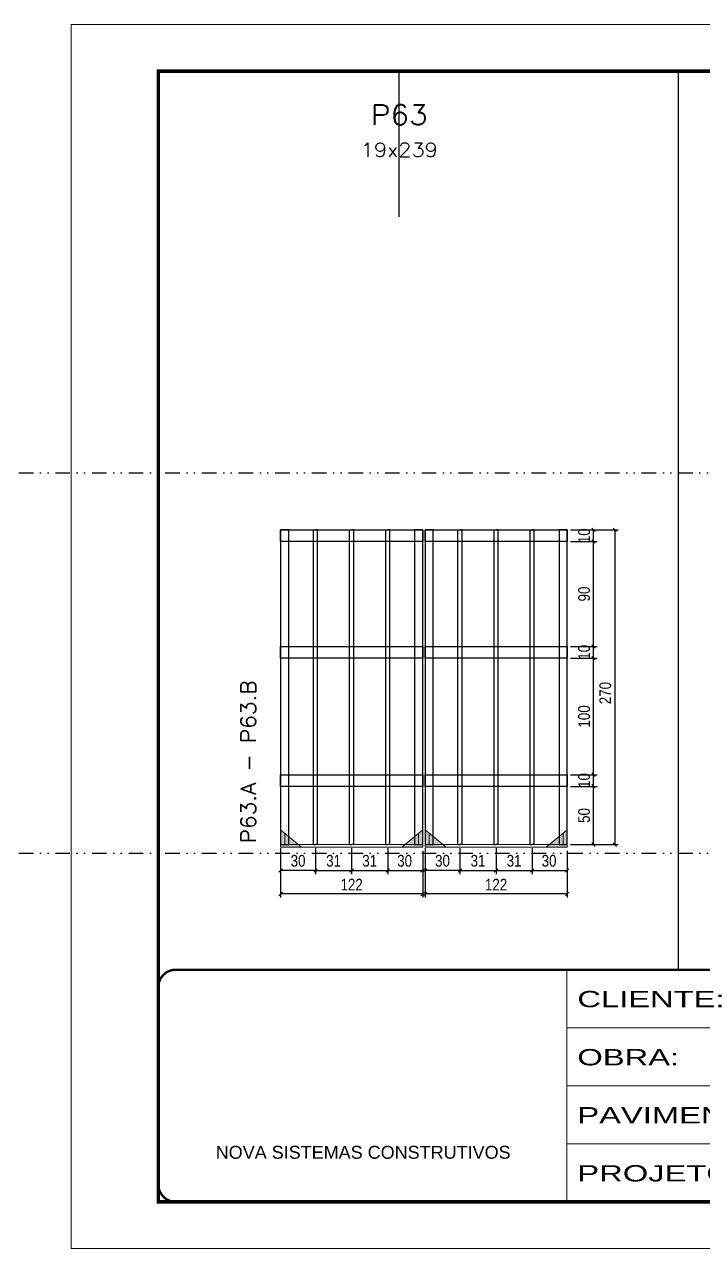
# Model space of a CAD drawing. Header units: millimetres. Extents: x 13777 to 27878, y -21631 to 6985.
# Drawn here: x 19128 to 19711, y -8997 to -7947 of the extents above; entities that cross this region are included whole.
import ezdxf
from ezdxf.enums import TextEntityAlignment as Align

# ---------------------------------------------------------------- set-up
doc = ezdxf.new("R2010")
doc.units = ezdxf.units.MM
for name, pattern in [('CONTINUO', [0]), ('DASHED', [0.75, 0.5, -0.25]), ('DIVIDE2', [0.625, 0.25, -0.125, 0, -0.125, 0, -0.125]), ('HIDDEN', [0.375, 0.25, -0.125])]:
    doc.linetypes.add(name, pattern=pattern)
for name, color, linetype in [('COTA', 241, 'Continuous'), ('Nível', 160, 'Continuous'), ('SARR_2.2x10', 60, 'Continuous'), ('SARR_3.5x7', 81, 'Continuous'), ('SARR_7x7', 40, 'Continuous'), ('Texto de Titulo', 7, 'Continuous'), ('Texto Nível', 251, 'Continuous'), ('Texto Qtd Sarr', 242, 'Continuous')]:
    doc.layers.add(name, color=color, linetype=linetype)
for name, color, linetype, lineweight in [('Folhas', 255, 'Continuous', 9), ('Madeira', 126, 'Continuous', 18), ('Sarr 2.2x7', 40, 'Continuous', 9), ('SARRAFO DE PRESSAO', 251, 'DASHED', 9), ('Texto Seção', 7, 'Continuous', 15)]:
    doc.layers.add(name, color=color, linetype=linetype, lineweight=lineweight)
doc.styles.add('ARIAL', font='arial.ttf')
doc.styles.add('COTA TECNICA', font='techl___.ttf', dxfattribs={"height": 10})
doc.styles.add('REGUA-120', font='ROMANS.shx', dxfattribs={"height": 15})
doc.styles.add('ROMANS', font='romans.shx')
doc.styles.add('Tecnologia', font='')
doc.styles.get('Tecnologia').set_extended_font_data('Forgotten Futurist')
doc.dimstyles.new('PAINEL', dxfattribs={"dimtxt": 10, "dimasz": 3, "dimexe": 3, "dimexo": 3, "dimgap": 3, "dimtad": 1, "dimdec": 1, "dimzin": 12, "dimdsep": 46, "dimtxsty": 'COTA TECNICA', "dimblk1": 'OBLIQUE', "dimblk2": 'OBLIQUE', "dimsah": 1, "dimcen": 0.9, "dimclrd": 4, "dimclre": 4, "dimclrt": 240, "dimadec": 1, "dimazin": 3, "dimtfac": 1, "dimtdec": 1, "dimtmove": 0, "dimatfit": 3, "dimfxl": 1, "dimtolj": 1, "dimtzin": 12, "dimarcsym": 0})

# ---------------------------------------------------------------- blocks, each defined once
blk = doc.blocks.new('9999999999')
at = {"color": 30, "linetype": 'CONTINUO'}
for p, q in [((98564.6, 34230.2), (98564.6, 34429.4)), ((98564.6, 34379.6), (99584, 34379.6)), ((98564.6, 34329.8), (99488, 34329.8)), ((99584, 34329.8), (99488, 34329.8)), ((99488, 34329.8), (99488, 34230.2)), ((98564.6, 34280), (99488, 34280))]:
    blk.add_line(p, q, dxfattribs=at)
at = {"color": 30, "linetype": 'CONTINUO', "const_width": 2}
blk.add_lwpolyline([(99584, 34230.2), (99584, 34414.4, 0.414214), (99569, 34429.4), (98229, 34429.4, 0.414214), (98214, 34414.4), (98214, 34245.2, 0.414214), (98229, 34230.2), (99584, 34230.2)], format="xyb", dxfattribs=at)
at = {"layer": 'Folhas'}
blk.add_lwpolyline([(98139, 34190.2), (99624, 34190.2), (99624, 35240.2), (98139, 35240.2)], close=True, dxfattribs=at)
at = {"layer": 'Folhas', "color": 30, "const_width": 3}
blk.add_lwpolyline([(98214, 34230.2), (99584, 34230.2), (99584, 35200.2), (98214, 35200.2)], close=True, dxfattribs=at)
at = {"color": 7, "linetype": 'Continuous', "ltscale": 5, "style": 'ARIAL'}
for s, height, p in [('SKR', 15.48, (98837.7, 34393.1)), ('LEAF LOEFGREN', 15.483, (98837.7, 34343.3)), ('4° SUBSOLO', 15.48, (98837.7, 34293.5)), ('NOVA SISTEMAS CONSTRUTIVOS', 11.059, (98263.2, 34267.2)), ('PILARES', 15.48, (98837.7, 34243.7))]:
    blk.add_text(s, height=height, dxfattribs=at).set_placement(p)
at = {"layer": 'Folhas', "color": 7, "style": 'Tecnologia', "width": 1.5}
for s, p in [('CLIENTE:', (98573.7, 34397.2)), ('OBRA:', (98573.7, 34347.3)), ('PAVIMENTO:', (98573.7, 34297.5)), ('PROJETO:', (98573.7, 34247.7))]:
    blk.add_text(s, height=14, dxfattribs=at).set_placement(p)
blk = doc.blocks.new('_Oblique')
at = {"color": 0, "linetype": 'ByBlock', "lineweight": -2}
blk.add_line((-0.5, -0.5), (0.5, 0.5), dxfattribs=at)
blk = doc.blocks.new('*D2385')
at = {"layer": 'COTA', "color": 4, "lineweight": -2, "transparency": 16777216}
for p, q in [((19472.4, -8668.5), (19472.4, -8695.6)), ((19594.4, -8668.5), (19594.4, -8695.6)), ((19594.4, -8692.6), (19472.4, -8692.6))]:
    blk.add_line(p, q, dxfattribs=at)
at = {"layer": 'Defpoints', "color": 0, "transparency": 16777216}
for p in [(19472.4, -8665.5), (19594.4, -8665.5), (19472.4, -8692.6)]:
    blk.add_point(p, dxfattribs=at)
at = {"layer": 'COTA', "color": 4, "lineweight": -2, "transparency": 16777216, "xscale": 3, "yscale": 3, "zscale": 3, "rotation": 180}
blk.add_blockref('_Oblique', (19472.4, -8692.6), dxfattribs=at)
at = {"layer": 'COTA', "color": 4, "lineweight": -2, "transparency": 16777216, "xscale": 3, "yscale": 3, "zscale": 3}
blk.add_blockref('_Oblique', (19594.4, -8692.6), dxfattribs=at)
at = {"layer": 'COTA', "color": 240, "transparency": 16777216, "insert": (19533.4, -8684.6), "char_height": 10, "attachment_point": 5, "style": 'COTA TECNICA'}
blk.add_mtext('\\A1;122', dxfattribs=at)
blk = doc.blocks.new('*D2386')
at = {"layer": 'COTA', "color": 4, "lineweight": -2, "transparency": 16777216}
for p, q in [((19472.4, -8653.3), (19472.4, -8675.5)), ((19502.4, -8653.3), (19502.4, -8675.5)), ((19502.4, -8672.5), (19472.4, -8672.5))]:
    blk.add_line(p, q, dxfattribs=at)
at = {"layer": 'Defpoints', "color": 0, "transparency": 16777216}
for p in [(19472.4, -8650.3), (19502.4, -8650.3), (19472.4, -8672.5)]:
    blk.add_point(p, dxfattribs=at)
at = {"layer": 'COTA', "color": 4, "lineweight": -2, "transparency": 16777216, "xscale": 3, "yscale": 3, "zscale": 3, "rotation": 180}
blk.add_blockref('_Oblique', (19472.4, -8672.5), dxfattribs=at)
at = {"layer": 'COTA', "color": 4, "lineweight": -2, "transparency": 16777216, "xscale": 3, "yscale": 3, "zscale": 3}
blk.add_blockref('_Oblique', (19502.4, -8672.5), dxfattribs=at)
at = {"layer": 'COTA', "color": 240, "transparency": 16777216, "insert": (19487.4, -8664.2), "char_height": 10, "attachment_point": 5, "style": 'COTA TECNICA'}
blk.add_mtext('\\A1;30', dxfattribs=at)
blk = doc.blocks.new('*D2387')
at = {"layer": 'COTA', "color": 4, "lineweight": -2, "transparency": 16777216}
for p, q in [((19564.4, -8653.3), (19564.4, -8675.5)), ((19594.4, -8655.5), (19594.4, -8675.5)), ((19564.4, -8672.5), (19594.4, -8672.5))]:
    blk.add_line(p, q, dxfattribs=at)
at = {"layer": 'Defpoints', "color": 0, "transparency": 16777216}
for p in [(19564.4, -8650.3), (19594.4, -8652.5), (19594.4, -8672.5)]:
    blk.add_point(p, dxfattribs=at)
at = {"layer": 'COTA', "color": 4, "lineweight": -2, "transparency": 16777216, "xscale": 3, "yscale": 3, "zscale": 3, "rotation": 180}
blk.add_blockref('_Oblique', (19564.4, -8672.5), dxfattribs=at)
at = {"layer": 'COTA', "color": 4, "lineweight": -2, "transparency": 16777216, "xscale": 3, "yscale": 3, "zscale": 3}
blk.add_blockref('_Oblique', (19594.4, -8672.5), dxfattribs=at)
at = {"layer": 'COTA', "color": 240, "transparency": 16777216, "insert": (19578.9, -8664.2), "char_height": 10, "attachment_point": 5, "style": 'COTA TECNICA'}
blk.add_mtext('\\A1;30', dxfattribs=at)
blk = doc.blocks.new('*D2388')
at = {"layer": 'COTA', "color": 4, "lineweight": -2, "transparency": 16777216}
for p, q in [((19502.4, -8653.3), (19502.4, -8675.5)), ((19533.4, -8653.3), (19533.4, -8675.5)), ((19502.4, -8672.5), (19533.4, -8672.5))]:
    blk.add_line(p, q, dxfattribs=at)
at = {"layer": 'Defpoints', "color": 0, "transparency": 16777216}
for p in [(19502.4, -8650.3), (19533.4, -8650.3), (19533.4, -8672.5)]:
    blk.add_point(p, dxfattribs=at)
at = {"layer": 'COTA', "color": 4, "lineweight": -2, "transparency": 16777216, "xscale": 3, "yscale": 3, "zscale": 3, "rotation": 180}
blk.add_blockref('_Oblique', (19502.4, -8672.5), dxfattribs=at)
at = {"layer": 'COTA', "color": 4, "lineweight": -2, "transparency": 16777216, "xscale": 3, "yscale": 3, "zscale": 3}
blk.add_blockref('_Oblique', (19533.4, -8672.5), dxfattribs=at)
at = {"layer": 'COTA', "color": 240, "transparency": 16777216, "insert": (19517.9, -8664.2), "char_height": 10, "attachment_point": 5, "style": 'COTA TECNICA'}
blk.add_mtext('\\A1;31', dxfattribs=at)
blk = doc.blocks.new('*D2389')
at = {"layer": 'COTA', "color": 4, "lineweight": -2, "transparency": 16777216}
for p, q in [((19597.4, -8600.3), (19620.1, -8600.3)), ((19617.1, -8650.3), (19617.1, -8600.3)), ((19597.4, -8650.3), (19620.1, -8650.3))]:
    blk.add_line(p, q, dxfattribs=at)
at = {"layer": 'Defpoints', "color": 0, "transparency": 16777216}
for p in [(19594.4, -8600.3), (19617.1, -8600.3), (19594.4, -8650.3)]:
    blk.add_point(p, dxfattribs=at)
at = {"layer": 'COTA', "color": 4, "lineweight": -2, "transparency": 16777216, "xscale": 3, "yscale": 3, "zscale": 3}
for p, rotation in [((19617.1, -8600.3), 90), ((19617.1, -8650.3), 270)]:
    blk.add_blockref('_Oblique', p, dxfattribs=dict(at, rotation=rotation))
at = {"layer": 'COTA', "color": 240, "transparency": 16777216, "insert": (19609, -8625.3), "char_height": 10, "attachment_point": 5, "rotation": 90, "style": 'COTA TECNICA'}
blk.add_mtext('\\A1;50', dxfattribs=at)
blk = doc.blocks.new('*D2390')
at = {"layer": 'COTA', "color": 4, "lineweight": -2, "transparency": 16777216}
for p, q in [((19533.4, -8653.3), (19533.4, -8675.5)), ((19564.4, -8653.3), (19564.4, -8675.5)), ((19533.4, -8672.5), (19564.4, -8672.5))]:
    blk.add_line(p, q, dxfattribs=at)
at = {"layer": 'Defpoints', "color": 0, "transparency": 16777216}
for p in [(19533.4, -8650.3), (19564.4, -8650.3), (19564.4, -8672.5)]:
    blk.add_point(p, dxfattribs=at)
at = {"layer": 'COTA', "color": 4, "lineweight": -2, "transparency": 16777216, "xscale": 3, "yscale": 3, "zscale": 3, "rotation": 180}
blk.add_blockref('_Oblique', (19533.4, -8672.5), dxfattribs=at)
at = {"layer": 'COTA', "color": 4, "lineweight": -2, "transparency": 16777216, "xscale": 3, "yscale": 3, "zscale": 3}
blk.add_blockref('_Oblique', (19564.4, -8672.5), dxfattribs=at)
at = {"layer": 'COTA', "color": 240, "transparency": 16777216, "insert": (19548.9, -8664.2), "char_height": 10, "attachment_point": 5, "style": 'COTA TECNICA'}
blk.add_mtext('\\A1;31', dxfattribs=at)
blk = doc.blocks.new('*D2391')
at = {"layer": 'COTA', "color": 4, "lineweight": -2, "transparency": 16777216}
for p, q in [((19597.4, -8590.3), (19620.1, -8590.3)), ((19617.1, -8600.3), (19617.1, -8590.3)), ((19597.4, -8600.3), (19620.1, -8600.3))]:
    blk.add_line(p, q, dxfattribs=at)
at = {"layer": 'Defpoints', "color": 0, "transparency": 16777216}
for p in [(19594.4, -8590.3), (19617.1, -8590.3), (19594.4, -8600.3)]:
    blk.add_point(p, dxfattribs=at)
at = {"layer": 'COTA', "color": 4, "lineweight": -2, "transparency": 16777216, "xscale": 3, "yscale": 3, "zscale": 3}
for p, rotation in [((19617.1, -8590.3), 90), ((19617.1, -8600.3), 270)]:
    blk.add_blockref('_Oblique', p, dxfattribs=dict(at, rotation=rotation))
at = {"layer": 'COTA', "color": 240, "transparency": 16777216, "insert": (19609, -8595.3), "char_height": 10, "attachment_point": 5, "rotation": 90, "style": 'COTA TECNICA'}
blk.add_mtext('\\A1;10', dxfattribs=at)
blk = doc.blocks.new('*D2392')
at = {"layer": 'COTA', "color": 4, "lineweight": -2, "transparency": 16777216}
for p, q in [((19597.4, -8490.3), (19620.1, -8490.3)), ((19617.1, -8590.3), (19617.1, -8490.3)), ((19597.4, -8590.3), (19620.1, -8590.3))]:
    blk.add_line(p, q, dxfattribs=at)
at = {"layer": 'Defpoints', "color": 0, "transparency": 16777216}
for p in [(19594.4, -8490.3), (19617.1, -8490.3), (19594.4, -8590.3)]:
    blk.add_point(p, dxfattribs=at)
at = {"layer": 'COTA', "color": 4, "lineweight": -2, "transparency": 16777216, "xscale": 3, "yscale": 3, "zscale": 3}
for p, rotation in [((19617.1, -8490.3), 90), ((19617.1, -8590.3), 270)]:
    blk.add_blockref('_Oblique', p, dxfattribs=dict(at, rotation=rotation))
at = {"layer": 'COTA', "color": 240, "transparency": 16777216, "insert": (19609, -8540.3), "char_height": 10, "attachment_point": 5, "rotation": 90, "style": 'COTA TECNICA'}
blk.add_mtext('\\A1;100', dxfattribs=at)
blk = doc.blocks.new('*D2393')
at = {"layer": 'COTA', "color": 4, "lineweight": -2, "transparency": 16777216}
for p, q in [((19597.4, -8480.3), (19620.1, -8480.3)), ((19617.1, -8490.3), (19617.1, -8480.3)), ((19597.4, -8490.3), (19620.1, -8490.3))]:
    blk.add_line(p, q, dxfattribs=at)
at = {"layer": 'Defpoints', "color": 0, "transparency": 16777216}
for p in [(19594.4, -8480.3), (19617.1, -8480.3), (19594.4, -8490.3)]:
    blk.add_point(p, dxfattribs=at)
at = {"layer": 'COTA', "color": 4, "lineweight": -2, "transparency": 16777216, "xscale": 3, "yscale": 3, "zscale": 3}
for p, rotation in [((19617.1, -8480.3), 90), ((19617.1, -8490.3), 270)]:
    blk.add_blockref('_Oblique', p, dxfattribs=dict(at, rotation=rotation))
at = {"layer": 'COTA', "color": 240, "transparency": 16777216, "insert": (19609, -8485.3), "char_height": 10, "attachment_point": 5, "rotation": 90, "style": 'COTA TECNICA'}
blk.add_mtext('\\A1;10', dxfattribs=at)
blk = doc.blocks.new('*D2394')
at = {"layer": 'COTA', "color": 4, "lineweight": -2, "transparency": 16777216}
for p, q in [((19597.4, -8390.3), (19620.1, -8390.3)), ((19617.1, -8480.3), (19617.1, -8390.3)), ((19597.4, -8480.3), (19620.1, -8480.3))]:
    blk.add_line(p, q, dxfattribs=at)
at = {"layer": 'Defpoints', "color": 0, "transparency": 16777216}
for p in [(19594.4, -8390.3), (19617.1, -8390.3), (19594.4, -8480.3)]:
    blk.add_point(p, dxfattribs=at)
at = {"layer": 'COTA', "color": 4, "lineweight": -2, "transparency": 16777216, "xscale": 3, "yscale": 3, "zscale": 3}
for p, rotation in [((19617.1, -8390.3), 90), ((19617.1, -8480.3), 270)]:
    blk.add_blockref('_Oblique', p, dxfattribs=dict(at, rotation=rotation))
at = {"layer": 'COTA', "color": 240, "transparency": 16777216, "insert": (19609, -8435.3), "char_height": 10, "attachment_point": 5, "rotation": 90, "style": 'COTA TECNICA'}
blk.add_mtext('\\A1;90', dxfattribs=at)
blk = doc.blocks.new('*D2395')
at = {"layer": 'COTA', "color": 4, "lineweight": -2, "transparency": 16777216}
for p, q in [((19597.4, -8380.3), (19620.1, -8380.3)), ((19617.1, -8390.3), (19617.1, -8380.3)), ((19597.4, -8390.3), (19620.1, -8390.3))]:
    blk.add_line(p, q, dxfattribs=at)
at = {"layer": 'Defpoints', "color": 0, "transparency": 16777216}
for p in [(19594.4, -8380.3), (19617.1, -8380.3), (19594.4, -8390.3)]:
    blk.add_point(p, dxfattribs=at)
at = {"layer": 'COTA', "color": 4, "lineweight": -2, "transparency": 16777216, "xscale": 3, "yscale": 3, "zscale": 3}
for p, rotation in [((19617.1, -8380.3), 90), ((19617.1, -8390.3), 270)]:
    blk.add_blockref('_Oblique', p, dxfattribs=dict(at, rotation=rotation))
at = {"layer": 'COTA', "color": 240, "transparency": 16777216, "insert": (19609, -8385.3), "char_height": 10, "attachment_point": 5, "rotation": 90, "style": 'COTA TECNICA'}
blk.add_mtext('\\A1;10', dxfattribs=at)
blk = doc.blocks.new('*D2401')
at = {"layer": 'COTA', "color": 4, "lineweight": -2, "transparency": 16777216}
for p, q in [((19597.4, -8380.3), (19638.3, -8380.3)), ((19635.3, -8380.3), (19635.3, -8650.3)), ((19597.4, -8650.3), (19638.3, -8650.3))]:
    blk.add_line(p, q, dxfattribs=at)
at = {"layer": 'Defpoints', "color": 0, "transparency": 16777216}
for p in [(19594.4, -8380.3), (19594.4, -8650.3), (19635.3, -8650.3)]:
    blk.add_point(p, dxfattribs=at)
at = {"layer": 'COTA', "color": 4, "lineweight": -2, "transparency": 16777216, "xscale": 3, "yscale": 3, "zscale": 3}
for p, rotation in [((19635.3, -8380.3), 90), ((19635.3, -8650.3), 270)]:
    blk.add_blockref('_Oblique', p, dxfattribs=dict(at, rotation=rotation))
at = {"layer": 'COTA', "color": 240, "transparency": 16777216, "insert": (19627.2, -8520.3), "char_height": 10, "attachment_point": 5, "rotation": 90, "style": 'COTA TECNICA'}
blk.add_mtext('\\A1;270', dxfattribs=at)
blk = doc.blocks.new('*D2396')
at = {"layer": 'COTA', "color": 4, "lineweight": -2, "transparency": 16777216}
for p, q in [((19348.4, -8668.5), (19348.4, -8695.6)), ((19470.4, -8668.5), (19470.4, -8695.6)), ((19470.4, -8692.6), (19348.4, -8692.6))]:
    blk.add_line(p, q, dxfattribs=at)
at = {"layer": 'Defpoints', "color": 0, "transparency": 16777216}
for p in [(19348.4, -8665.5), (19470.4, -8665.5), (19348.4, -8692.6)]:
    blk.add_point(p, dxfattribs=at)
at = {"layer": 'COTA', "color": 4, "lineweight": -2, "transparency": 16777216, "xscale": 3, "yscale": 3, "zscale": 3, "rotation": 180}
blk.add_blockref('_Oblique', (19348.4, -8692.6), dxfattribs=at)
at = {"layer": 'COTA', "color": 4, "lineweight": -2, "transparency": 16777216, "xscale": 3, "yscale": 3, "zscale": 3}
blk.add_blockref('_Oblique', (19470.4, -8692.6), dxfattribs=at)
at = {"layer": 'COTA', "color": 240, "transparency": 16777216, "insert": (19409.4, -8684.6), "char_height": 10, "attachment_point": 5, "style": 'COTA TECNICA'}
blk.add_mtext('\\A1;122', dxfattribs=at)
blk = doc.blocks.new('*D2397')
at = {"layer": 'COTA', "color": 4, "lineweight": -2, "transparency": 16777216}
for p, q in [((19348.4, -8653.3), (19348.4, -8675.5)), ((19378.4, -8653.3), (19378.4, -8675.5)), ((19378.4, -8672.5), (19348.4, -8672.5))]:
    blk.add_line(p, q, dxfattribs=at)
at = {"layer": 'Defpoints', "color": 0, "transparency": 16777216}
for p in [(19348.4, -8650.3), (19378.4, -8650.3), (19348.4, -8672.5)]:
    blk.add_point(p, dxfattribs=at)
at = {"layer": 'COTA', "color": 4, "lineweight": -2, "transparency": 16777216, "xscale": 3, "yscale": 3, "zscale": 3, "rotation": 180}
blk.add_blockref('_Oblique', (19348.4, -8672.5), dxfattribs=at)
at = {"layer": 'COTA', "color": 4, "lineweight": -2, "transparency": 16777216, "xscale": 3, "yscale": 3, "zscale": 3}
blk.add_blockref('_Oblique', (19378.4, -8672.5), dxfattribs=at)
at = {"layer": 'COTA', "color": 240, "transparency": 16777216, "insert": (19363.4, -8664.2), "char_height": 10, "attachment_point": 5, "style": 'COTA TECNICA'}
blk.add_mtext('\\A1;30', dxfattribs=at)
blk = doc.blocks.new('*D2398')
at = {"layer": 'COTA', "color": 4, "lineweight": -2, "transparency": 16777216}
for p, q in [((19440.4, -8653.3), (19440.4, -8675.5)), ((19470.4, -8655.5), (19470.4, -8675.5)), ((19440.4, -8672.5), (19470.4, -8672.5))]:
    blk.add_line(p, q, dxfattribs=at)
at = {"layer": 'Defpoints', "color": 0, "transparency": 16777216}
for p in [(19440.4, -8650.3), (19470.4, -8652.5), (19470.4, -8672.5)]:
    blk.add_point(p, dxfattribs=at)
at = {"layer": 'COTA', "color": 4, "lineweight": -2, "transparency": 16777216, "xscale": 3, "yscale": 3, "zscale": 3, "rotation": 180}
blk.add_blockref('_Oblique', (19440.4, -8672.5), dxfattribs=at)
at = {"layer": 'COTA', "color": 4, "lineweight": -2, "transparency": 16777216, "xscale": 3, "yscale": 3, "zscale": 3}
blk.add_blockref('_Oblique', (19470.4, -8672.5), dxfattribs=at)
at = {"layer": 'COTA', "color": 240, "transparency": 16777216, "insert": (19454.9, -8664.2), "char_height": 10, "attachment_point": 5, "style": 'COTA TECNICA'}
blk.add_mtext('\\A1;30', dxfattribs=at)
blk = doc.blocks.new('*D2399')
at = {"layer": 'COTA', "color": 4, "lineweight": -2, "transparency": 16777216}
for p, q in [((19378.4, -8653.3), (19378.4, -8675.5)), ((19409.4, -8653.3), (19409.4, -8675.5)), ((19378.4, -8672.5), (19409.4, -8672.5))]:
    blk.add_line(p, q, dxfattribs=at)
at = {"layer": 'Defpoints', "color": 0, "transparency": 16777216}
for p in [(19378.4, -8650.3), (19409.4, -8650.3), (19409.4, -8672.5)]:
    blk.add_point(p, dxfattribs=at)
at = {"layer": 'COTA', "color": 4, "lineweight": -2, "transparency": 16777216, "xscale": 3, "yscale": 3, "zscale": 3, "rotation": 180}
blk.add_blockref('_Oblique', (19378.4, -8672.5), dxfattribs=at)
at = {"layer": 'COTA', "color": 4, "lineweight": -2, "transparency": 16777216, "xscale": 3, "yscale": 3, "zscale": 3}
blk.add_blockref('_Oblique', (19409.4, -8672.5), dxfattribs=at)
at = {"layer": 'COTA', "color": 240, "transparency": 16777216, "insert": (19393.9, -8664.2), "char_height": 10, "attachment_point": 5, "style": 'COTA TECNICA'}
blk.add_mtext('\\A1;31', dxfattribs=at)
blk = doc.blocks.new('*D2400')
at = {"layer": 'COTA', "color": 4, "lineweight": -2, "transparency": 16777216}
for p, q in [((19409.4, -8653.3), (19409.4, -8675.5)), ((19440.4, -8653.3), (19440.4, -8675.5)), ((19409.4, -8672.5), (19440.4, -8672.5))]:
    blk.add_line(p, q, dxfattribs=at)
at = {"layer": 'Defpoints', "color": 0, "transparency": 16777216}
for p in [(19409.4, -8650.3), (19440.4, -8650.3), (19440.4, -8672.5)]:
    blk.add_point(p, dxfattribs=at)
at = {"layer": 'COTA', "color": 4, "lineweight": -2, "transparency": 16777216, "xscale": 3, "yscale": 3, "zscale": 3, "rotation": 180}
blk.add_blockref('_Oblique', (19409.4, -8672.5), dxfattribs=at)
at = {"layer": 'COTA', "color": 4, "lineweight": -2, "transparency": 16777216, "xscale": 3, "yscale": 3, "zscale": 3}
blk.add_blockref('_Oblique', (19440.4, -8672.5), dxfattribs=at)
at = {"layer": 'COTA', "color": 240, "transparency": 16777216, "insert": (19424.9, -8664.2), "char_height": 10, "attachment_point": 5, "style": 'COTA TECNICA'}
blk.add_mtext('\\A1;31', dxfattribs=at)
blk = doc.blocks.new('titulo1')
at = {"layer": 'Defpoints', "color": 252, "linetype": 'HIDDEN', "ltscale": 2}
blk.add_line((0, 0), (0, 125), dxfattribs=at)
at = {"layer": 'Defpoints', "style": 'ROMANS', "oblique": 15}
blk.add_attdef('FOLHA', text='', height=10, dxfattribs=at).set_placement((0, 15.6), align=Align.MIDDLE_CENTER)
at = {"layer": 'Texto Qtd Sarr', "color": 3, "style": 'ROMANS', "oblique": 15}
for tag, height, p in [('TITULO', 17, (0, 71.4)), ('SEÇÃO', 12, (0, 41.5))]:
    blk.add_attdef(tag, text='', height=height, dxfattribs=at).set_placement(p, align=Align.MIDDLE_CENTER)

msp = doc.modelspace()

# ---------------------------------------------------------------- hatches: boundary and pattern name
at = {"layer": 'Madeira'}
h = msp.add_hatch(color=252, dxfattribs=at)
h.dxf.hatch_style = 2
h.paths.add_polyline_path([(19348.44, -8637.47), (19348.44, -8652.47), (19366.44, -8652.47)])
h = msp.add_hatch(color=252, dxfattribs=at)
h.dxf.hatch_style = 2
h.paths.add_polyline_path([(19470.44, -8637.47), (19470.44, -8652.47), (19452.44, -8652.47)])
h = msp.add_hatch(color=252, dxfattribs=at)
h.dxf.hatch_style = 2
h.paths.add_polyline_path([(19472.44, -8637.47), (19472.44, -8652.47), (19490.44, -8652.47)])
h = msp.add_hatch(color=252, dxfattribs=at)
h.dxf.hatch_style = 2
h.paths.add_polyline_path([(19594.44, -8637.47), (19594.44, -8652.47), (19576.44, -8652.47)])

# ---------------------------------------------------------------- linework, layer by layer
at = {"layer": 'Madeira', "color": 1, "linetype": 'HIDDEN'}
for p, q in [((19351.94, -8640.97), (19351.94, -8650.27)), ((19351.94, -8640.97), (19351.94, -8650.27)), ((19466.94, -8640.97), (19466.94, -8650.27)), ((19466.94, -8640.97), (19466.94, -8650.27)), ((19475.94, -8640.97), (19475.94, -8650.27)), ((19475.94, -8640.97), (19475.94, -8650.27)), ((19590.94, -8640.97), (19590.94, -8650.27)), ((19590.94, -8640.97), (19590.94, -8650.27)), ((19358.27, -8650.27), (19348.44, -8650.27)), ((19358.27, -8650.27), (19348.44, -8650.27)), ((19364.24, -8650.27), (19348.44, -8650.27)), ((19355.44, -8644.47), (19355.44, -8650.27)), ((19454.64, -8650.27), (19470.44, -8650.27)), ((19460.6, -8650.27), (19470.44, -8650.27)), ((19460.6, -8650.27), (19470.44, -8650.27)), ((19482.27, -8650.27), (19472.44, -8650.27)), ((19482.27, -8650.27), (19472.44, -8650.27)), ((19488.24, -8650.27), (19472.44, -8650.27)), ((19479.44, -8644.47), (19479.44, -8650.27)), ((19578.64, -8650.27), (19594.44, -8650.27)), ((19584.6, -8650.27), (19594.44, -8650.27)), ((19584.6, -8650.27), (19594.44, -8650.27))]:
    msp.add_line(p, q, dxfattribs=at)
at = {"layer": 'Madeira'}
for p, q in [((19348.44, -8650.27), (19348.44, -8652.47)), ((19348.44, -8650.27), (19348.44, -8652.47)), ((19348.44, -8650.27), (19348.44, -8652.47)), ((19472.44, -8650.27), (19472.44, -8652.47)), ((19472.44, -8650.27), (19472.44, -8652.47)), ((19472.44, -8650.27), (19472.44, -8652.47))]:
    msp.add_line(p, q, dxfattribs=at)
at = {"layer": 'Madeira', "color": 0}
for points in [[(19348.44, -8637.47), (19348.44, -8652.47), (19366.44, -8652.47), (19348.44, -8637.47)], [(19470.44, -8637.47), (19470.44, -8652.47), (19452.44, -8652.47), (19470.44, -8637.47)], [(19472.44, -8637.47), (19472.44, -8652.47), (19490.44, -8652.47), (19472.44, -8637.47)], [(19594.44, -8637.47), (19594.44, -8652.47), (19576.44, -8652.47), (19594.44, -8637.47)]]:
    msp.add_lwpolyline(points, dxfattribs=at)
at = {"layer": 'Nível', "color": 4, "linetype": 'DIVIDE2', "ltscale": 50}
for p, q in [((13777.11, -8331.47), (21531.15, -8331.47)), ((13777.11, -8657.47), (21531.15, -8657.47))]:
    msp.add_line(p, q, dxfattribs=at)
at = {"layer": 'Sarr 2.2x7'}
for points in [[(19470.44, -8650.27), (19348.44, -8650.27), (19348.44, -8652.47), (19470.44, -8652.47)], [(19594.44, -8650.27), (19472.44, -8650.27), (19472.44, -8652.47), (19594.44, -8652.47)]]:
    msp.add_lwpolyline(points, close=True, dxfattribs=at)
at = {"layer": 'SARR_2.2x10'}
for points in [[(19348.44, -8380.3), (19470.44, -8380.3), (19470.44, -8390.3), (19348.44, -8390.3)], [(19472.44, -8380.3), (19594.44, -8380.3), (19594.44, -8390.3), (19472.44, -8390.3)], [(19348.44, -8480.3), (19470.44, -8480.3), (19470.44, -8490.3), (19348.44, -8490.3)], [(19472.44, -8480.3), (19594.44, -8480.3), (19594.44, -8490.3), (19472.44, -8490.3)], [(19348.44, -8590.3), (19470.44, -8590.3), (19470.44, -8600.3), (19348.44, -8600.3)], [(19472.44, -8590.3), (19594.44, -8590.3), (19594.44, -8600.3), (19472.44, -8600.3)]]:
    msp.add_lwpolyline(points, close=True, dxfattribs=at)
at = {"layer": 'SARR_3.5x7'}
for p, q in [((19376.69, -8650.27), (19376.69, -8380.27)), ((19376.69, -8380.27), (19378.44, -8380.27)), ((19380.19, -8380.27), (19378.44, -8380.27)), ((19380.19, -8650.27), (19380.19, -8380.27)), ((19407.69, -8650.27), (19407.69, -8380.3)), ((19407.69, -8380.3), (19409.44, -8380.3)), ((19411.19, -8380.3), (19409.44, -8380.3)), ((19411.19, -8650.27), (19411.19, -8380.3)), ((19438.69, -8650.27), (19438.69, -8380.3)), ((19438.69, -8380.3), (19440.44, -8380.3)), ((19442.19, -8380.3), (19440.44, -8380.3)), ((19442.19, -8650.27), (19442.19, -8380.3)), ((19500.69, -8650.27), (19500.69, -8380.3)), ((19500.69, -8380.3), (19502.44, -8380.3)), ((19504.19, -8380.3), (19502.44, -8380.3)), ((19504.19, -8650.27), (19504.19, -8380.3)), ((19531.69, -8650.27), (19531.69, -8380.3)), ((19531.69, -8380.3), (19533.44, -8380.3)), ((19535.19, -8380.3), (19533.44, -8380.3)), ((19535.19, -8650.27), (19535.19, -8380.3)), ((19562.69, -8650.27), (19562.69, -8380.3)), ((19562.69, -8380.3), (19564.44, -8380.3)), ((19566.19, -8380.3), (19564.44, -8380.3)), ((19566.19, -8650.27), (19566.19, -8380.3)), ((19376.69, -8650.27), (19378.44, -8650.27)), ((19380.19, -8650.27), (19378.44, -8650.27)), ((19407.69, -8650.27), (19409.44, -8650.27)), ((19411.19, -8650.27), (19409.44, -8650.27)), ((19438.69, -8650.27), (19440.44, -8650.27)), ((19442.19, -8650.27), (19440.44, -8650.27)), ((19500.69, -8650.27), (19502.44, -8650.27)), ((19504.19, -8650.27), (19502.44, -8650.27)), ((19531.69, -8650.27), (19533.44, -8650.27)), ((19535.19, -8650.27), (19533.44, -8650.27)), ((19562.69, -8650.27), (19564.44, -8650.27)), ((19566.19, -8650.27), (19564.44, -8650.27))]:
    msp.add_line(p, q, dxfattribs=at)
at = {"layer": 'SARR_7x7'}
for points in [[(19348.44, -8650.27), (19355.44, -8650.27), (19355.44, -8380.27), (19348.44, -8380.27)], [(19463.44, -8650.27), (19470.44, -8650.27), (19470.44, -8380.3), (19463.44, -8380.3)], [(19472.44, -8650.27), (19479.44, -8650.27), (19479.44, -8380.3), (19472.44, -8380.3)], [(19587.44, -8650.27), (19594.44, -8650.27), (19594.44, -8380.3), (19587.44, -8380.3)]]:
    msp.add_lwpolyline(points, close=True, dxfattribs=at)
at = {"layer": 'Texto Nível'}
msp.add_line((19689.71, -7986.75), (19689.71, -8757.51), dxfattribs=at)

# ---------------------------------------------------------------- block references
at = {"layer": 'SARRAFO DE PRESSAO', "color": 6, "linetype": 'ByBlock'}
msp.add_blockref('9999999999', (-78970.51, -43186.95), dxfattribs=at)
at = {"layer": 'Texto Seção'}
ref = msp.add_blockref('titulo1', (19450.3, -8111.75), dxfattribs=at)
ref.add_attrib('TITULO', 'P63', dxfattribs={"layer": 'Texto de Titulo', "color": 7, "height": 17, "style": 'ROMANS', "width": 1.1}).set_placement((19450.3, -8024.25), align=Align.MIDDLE_CENTER)
ref.add_attrib('SEÇÃO', '19x239', dxfattribs={"layer": 'Texto de Titulo', "color": 7, "height": 12, "style": 'ROMANS', "width": 1.1}).set_placement((19450.3, -8054.25), align=Align.MIDDLE_CENTER)

# ---------------------------------------------------------------- texts
at = {"layer": 'Texto Seção', "style": 'REGUA-120', "width": 1.05}
msp.add_text('P63.A - P63.B', height=13, rotation=90, dxfattribs=at).set_placement((19327.14, -8649.17))

# ---------------------------------------------------------------- dimensions: what is measured, and where the dimension line sits
at = {"layer": 'COTA'}
for base, p1, p2, picture, middle in [((19617.13, -8380.27), (19594.44, -8390.27), (19594.44, -8380.27), '*D2395', (19617.13, -8385.27)), ((19635.29, -8650.27), (19594.44, -8380.3), (19594.44, -8650.27), '*D2401', (19635.29, -8520.3)), ((19617.13, -8480.27), (19594.44, -8490.27), (19594.44, -8480.27), '*D2393', (19617.13, -8485.27)), ((19617.13, -8590.27), (19594.44, -8600.27), (19594.44, -8590.27), '*D2391', (19617.13, -8595.27))]:
    dim = msp.add_linear_dim(base=base, p1=p1, p2=p2, angle=90, dimstyle='PAINEL', override={"dimtmove": 1}, dxfattribs=at)
    dim.commit()
    dim.dimension.update_dxf_attribs({"geometry": picture, "text_midpoint": middle, "dimtype": 160})
for base, p1, p2, angle, picture, middle in [((19617.13, -8390.27), (19594.44, -8480.27), (19594.44, -8390.27), 90, '*D2394', (19609, -8435.27)), ((19617.13, -8490.27), (19594.44, -8590.27), (19594.44, -8490.27), 90, '*D2392', (19609.03, -8540.27)), ((19617.13, -8600.27), (19594.44, -8650.27), (19594.44, -8600.27), 90, '*D2389', (19609.02, -8625.27)), ((19348.44, -8672.47), (19378.44, -8650.27), (19348.44, -8650.27), 180, '*D2397', (19363.44, -8664.25)), ((19472.44, -8672.47), (19502.44, -8650.27), (19472.44, -8650.27), 180, '*D2386', (19487.44, -8664.25)), ((19348.44, -8692.64), (19470.44, -8665.47), (19348.44, -8665.47), 180, '*D2396', (19409.44, -8684.59)), ((19472.44, -8692.64), (19594.44, -8665.47), (19472.44, -8665.47), 180, '*D2385', (19533.44, -8684.59))]:
    dim = msp.add_linear_dim(base=base, p1=p1, p2=p2, angle=angle, dimstyle='PAINEL', override={"dimtmove": 1}, dxfattribs=at)
    dim.commit()
    dim.dimension.update_dxf_attribs({"geometry": picture, "text_midpoint": middle})
for base, p1, p2, picture, middle in [((19409.44, -8672.47), (19378.44, -8650.27), (19409.44, -8650.27), '*D2399', (19393.94, -8664.25)), ((19440.44, -8672.47), (19409.44, -8650.27), (19440.44, -8650.27), '*D2400', (19424.94, -8664.25)), ((19533.44, -8672.47), (19502.44, -8650.27), (19533.44, -8650.27), '*D2388', (19517.94, -8664.25)), ((19564.44, -8672.47), (19533.44, -8650.27), (19564.44, -8650.27), '*D2390', (19548.94, -8664.25))]:
    dim = msp.add_linear_dim(base=base, p1=p1, p2=p2, dimstyle='PAINEL', override={"dimtmove": 1}, dxfattribs=at)
    dim.commit()
    dim.dimension.update_dxf_attribs({"geometry": picture, "text_midpoint": middle})
for base, p1, p2, picture, middle in [((19470.44, -8672.47), (19440.44, -8650.27), (19470.44, -8652.47), '*D2398', (19454.94, -8672.47)), ((19594.44, -8672.47), (19564.44, -8650.27), (19594.44, -8652.47), '*D2387', (19578.94, -8672.47))]:
    dim = msp.add_linear_dim(base=base, p1=p1, p2=p2, dimstyle='PAINEL', override={"dimtmove": 1}, dxfattribs=at)
    dim.commit()
    dim.dimension.update_dxf_attribs({"geometry": picture, "text_midpoint": middle, "dimtype": 160})

doc.saveas('drawing.dxf')
